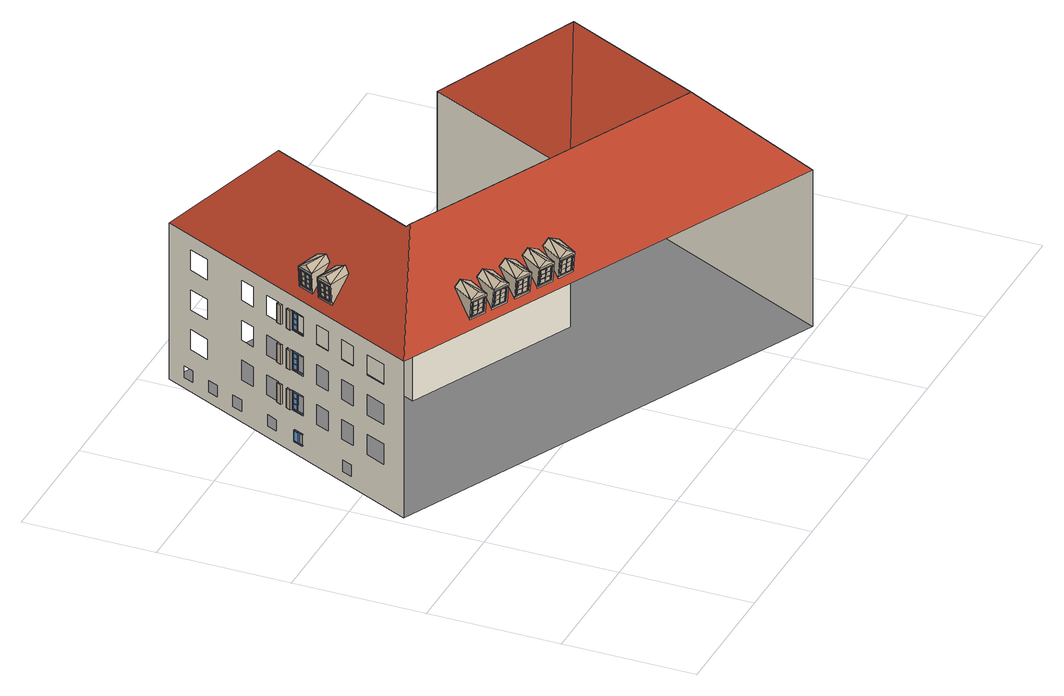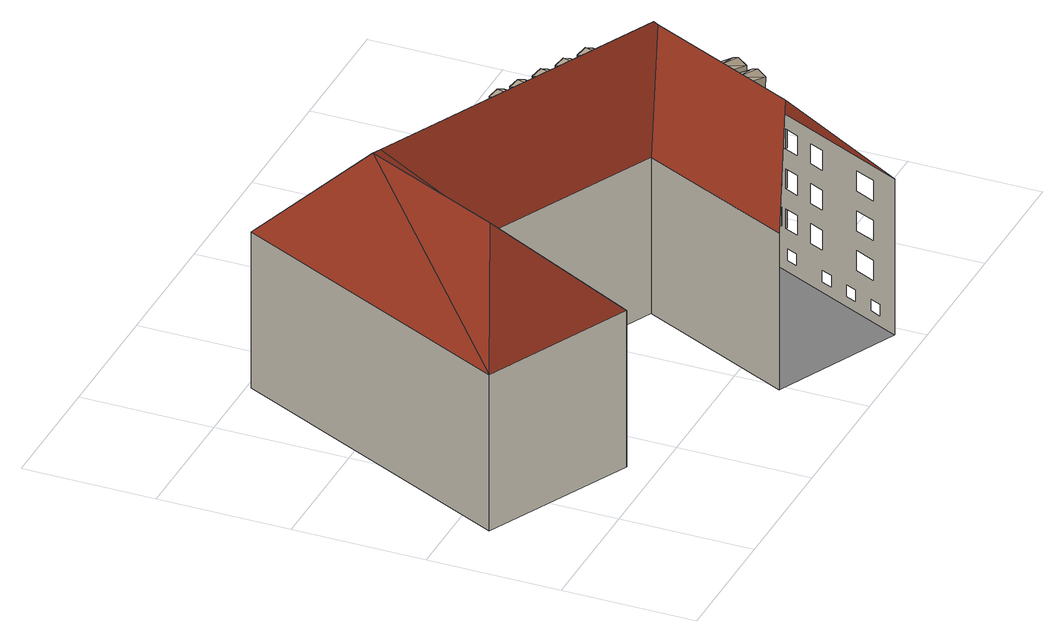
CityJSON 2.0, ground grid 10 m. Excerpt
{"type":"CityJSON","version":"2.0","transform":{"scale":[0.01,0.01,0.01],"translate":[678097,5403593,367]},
"CityObjects":{
"building1":{"type":"Building","attributes":{"measuredHeight":18.85},"children":["building1-1","building1-2","building1-3","building1-4","building1-5","building1-6","building1-7","building1-8","building1-9","building1-10","building1-11","building1-12","building1-13"],"geometry":[{"type":"MultiSurface","lod":"3","boundaries":[[[0,1,2,3]],[[4,5,6,7]],[[8,9,10,11]],[[12,13,14,15]],[[16,17,18,19]],[[20,21,22,23]],[[24,25,26,27]],[[28,29,30,31]],[[32,33,34,35]],[[36,37,38,39]],[[40,41,42,43]],[[44,45,46,47]],[[48,49,50,51]],[[52,53,54,55]],[[56,57,58,59]],[[60,61,62,63]],[[64,65,66,67]],[[68,69,70,71]],[[72,73,74,75]],[[76,77,78,79]],[[80,81,82,83]],[[84,85,86,87]],[[88,89,90,91]],[[92,93,94,95]],[[96,97,98,99]],[[100,101,102,103]],[[37,36,101,100]],[[104,74,73,105]],[[106,70,69,107]],[[108,66,65,109]],[[110,86,85,111]],[[112,82,81,113]],[[114,78,77,115]],[[116,98,97,117]],[[118,94,93,119]],[[120,90,89,121]],[[26,25,30,29],[122,101,36,123,124,37,100,125]],[[126,127,128,129]],[[130,131,132,133]],[[131,128,127,132],[33,134,135,34]],[[34,33,134,135]],[[35,34,135,136]],[[32,137,134,33]],[[138,139,140,141],[71,142,143,68],[144,145,64,67],[146,147,72,75]],[[148,149,150,151],[83,152,153,80],[154,155,76,79],[156,157,84,87]],[[158,159,160,161],[95,162,163,92],[164,165,88,91],[166,167,96,99]],[[71,70,168,142]],[[75,74,169,146]],[[145,170,65,64]],[[143,171,69,68]],[[67,66,172,144]],[[147,173,73,72]],[[83,82,174,152]],[[87,86,175,156]],[[155,176,77,76]],[[153,177,81,80]],[[79,78,178,154]],[[157,179,85,84]],[[95,94,180,162]],[[99,98,181,166]],[[165,182,89,88]],[[163,183,93,92]],[[91,90,184,164]],[[167,185,97,96]],[[186,136,35,32,137,187,103,102]],[[168,70,69,171]],[[170,172,66,65]],[[173,169,74,73]],[[174,82,81,177]],[[176,178,78,77]],[[179,175,86,85]],[[180,94,93,183]],[[182,184,90,89]],[[185,181,98,97]],[[102,101,122,186]],[[187,125,100,103]],[[188,169,74,104]],[[105,73,173,189]],[[109,65,170,190]],[[191,168,70,106]],[[107,69,171,192]],[[193,172,66,108]],[[194,175,86,110]],[[111,85,179,195]],[[115,77,176,196]],[[197,174,82,112]],[[113,81,177,198]],[[199,178,78,114]],[[200,181,98,116]],[[117,97,185,201]],[[121,89,182,202]],[[203,180,94,118]],[[119,93,183,204]],[[205,184,90,120]],[[129,128,131,130]],[[137,136,135,134]],[[142,168,171,143]],[[144,172,170,145]],[[146,169,173,147]],[[152,174,177,153]],[[154,178,176,155]],[[156,175,179,157]],[[162,180,183,163]],[[164,184,182,165]],[[166,181,185,167]],[[25,24,31,30]],[[189,173,169,188]],[[192,171,168,191]],[[190,170,172,193]],[[195,179,175,194]],[[198,177,174,197]],[[196,176,178,199]],[[201,185,181,200]],[[204,183,180,203]],[[202,182,184,205]],[[186,122,125,187,137,136]],[[206,41,46,207]],[[208,49,54,209]],[[210,57,62,211]],[[47,46,41,40]],[[55,54,49,48]],[[63,62,57,56]],[[212,213,214,215],[216,217,218,219],[220,221,222,223],[224,225,226,227],[228,229,230,231],[232,233,234,235],[236,237,238,239],[240,241,242,243],[244,245,246,247],[248,249,250,251],[252,253,254,255],[256,257,258,259],[260,261,262,263],[264,265,266,267],[268,269,270,271],[272,273,274,275],[276,277,278,279],[280,281,282,283,284,285],[286,287,288,289,290,291],[292,293,294,295,296,297],[298,299,300,301],[302,303,304,305],[306,307,308,309],[310,311,312,313,314,315],[316,317,318,319,320,321],[322,323,324,325],[24,27,28,31],[326,327,328,329]],[[330,331,332,215,214]],[[333,332,331,334]],[[334,331,330,335,336]],[[337,335,330,214,338]],[[339,340,333,334]],[[341,339,334,336]],[[339,341,342,343,344,213,212,340]],[[335,337,336]],[[345,336,337]],[[342,341,336,346]],[[346,336,345]],[[338,347,337]],[[345,337,347]],[[344,343,347,338]],[[345,347,346]],[[343,342,346,347]]],"semantics":{"surfaces":[{"type":"Window","frameMaterialClass":"Wood","frameMaterialName":"PaintedWood","frameMaterialUncertainty":"0.5","paneMaterialClass":"Glass"},{"type":"WallSurface","klumMaterialClass":"Plaster","klumMaterialIndex":"I203","materialUncertainty":"0.3"},{"type":"RoofSurface","klumMaterialClass":"Ceramic","klumMaterialIndex":"D201","materialUncertainty":"0.3"},{"type":"GroundSurface"}],"values":[0,0,0,0,0,0,0,0,0,0,0,0,0,0,0,0,0,0,0,0,0,0,0,0,0,0,0,0,0,0,0,0,0,0,0,0,0,0,0,0,0,0,0,0,0,0,0,0,0,0,0,0,0,0,0,0,0,0,0,0,0,0,0,0,0,0,0,0,0,0,0,0,0,0,0,0,0,0,0,0,0,0,0,0,0,0,0,0,0,0,0,0,0,0,0,0,0,0,0,0,0,0,0,0,0,0,0,0,0,0,0,0,0,0,0,0,0,0,0,0,0,0,1,2,2,2,2,1,1,3,2,2,1,2,2,2,1,2,1]}}]},
"building1-1":{"type":"BuildingInstallation","attributes":{"relationToConstruction":"outside"},"parents":["building1"],"geometry":[{"type":"MultiSurface","lod":"3","boundaries":[[[348,349,350]],[[348,351,352,349],[353,354,355,356]],[[351,357,352]],[[358,359,360,361]],[[361,360,362,363]],[[364,365,359,358]],[[354,353,356,355],[361,363,364,358]],[[363,362,365,364]],[[366,349,352]],[[357,367,350]],[[349,367,350]],[[367,349,366]],[[367,352,357]],[[352,367,366]],[[352,367,349]],[[360,359,365,362],[368,369,370,371],[372,373,374,375]],[[376,365,362,377]],[[377,362,360,378]],[[379,359,365,376]],[[378,360,359,379]],[[380,381,382,383]],[[384,385,386,387]],[[383,382,385,384]],[[387,386,381,380]],[[388,389,390,391]],[[392,393,394,395]],[[396,397,393,392]],[[398,399,400,401]],[[401,400,389,388]],[[395,394,402,403]],[[403,402,397,396]],[[391,390,399,398]],[[370,369,368,371],[404,405,406,407],[408,409,410,411],[412,413,414,415]],[[374,373,372,375],[416,417,418,419],[420,421,422,423],[424,425,426,427]],[[428,429,430,431]],[[431,430,432,433]],[[434,435,429,428]],[[433,432,435,434]],[[436,437,438,439]],[[439,438,440,441]],[[442,443,444,445]],[[441,440,446,447]],[[448,449,450,451]],[[447,446,437,436]],[[445,444,449,448]],[[451,450,443,442]],[[390,399,400,389]],[[382,385,386,381]],[[397,393,394,402]],[[412,399,390,413]],[[404,385,382,405]],[[410,402,394,411]],[[409,397,402,410]],[[411,394,393,408]],[[415,400,399,412]],[[414,389,400,415]],[[413,390,389,414]],[[406,381,386,407]],[[407,386,385,404]],[[405,382,381,406]],[[408,393,397,409]],[[435,429,430,432]],[[440,446,437,438]],[[443,444,449,450]],[[418,450,449,419]],[[419,449,444,416]],[[416,444,443,417]],[[420,446,440,421]],[[422,438,437,423]],[[424,429,435,425]],[[421,440,438,422]],[[427,430,429,424]],[[417,443,450,418]],[[423,437,446,420]],[[426,432,430,427]],[[425,435,432,426]]]}]},
"building1-2":{"type":"BuildingInstallation","attributes":{"relationToConstruction":"outside"},"parents":["building1"],"geometry":[{"type":"MultiSurface","lod":"3","boundaries":[[[452,453,454]],[[452,455,456]],[[457,458,459,460],[461,462,463,464]],[[465,453,466]],[[461,467,468,462]],[[465,469,455,453],[458,457,460,459]],[[464,470,467,461]],[[463,471,470,464]],[[455,452,454]],[[454,453,455]],[[456,452,466]],[[469,456,455]],[[462,468,471,463]],[[453,452,466]],[[455,452,453]],[[467,470,471,468],[472,473,474,475],[476,477,478,479]],[[480,467,470,481]],[[482,468,467,480]],[[483,471,468,482]],[[481,470,471,483]],[[474,473,472,475],[484,485,486,487],[488,489,490,491],[492,493,494,495]],[[496,497,498,499]],[[500,501,502,503]],[[504,505,497,496]],[[503,502,506,507]],[[499,498,508,509]],[[510,511,512,513]],[[513,512,514,515]],[[516,517,511,510]],[[509,508,505,504]],[[515,514,517,516]],[[518,519,501,500]],[[507,506,519,518]],[[478,477,476,479],[520,521,522,523],[524,525,526,527],[528,529,530,531]],[[532,520,533,534]],[[534,533,535,536]],[[537,538,539,540]],[[541,542,538,537]],[[536,535,543,544]],[[545,546,547,548]],[[548,547,549,550]],[[550,549,551,552]],[[540,539,553,554]],[[554,553,542,541]],[[552,551,546,545]],[[544,543,520,532]],[[551,546,547,549]],[[543,520,533,535]],[[542,538,539,553]],[[521,543,535,522]],[[525,542,553,526]],[[520,543,521]],[[522,535,533,523]],[[531,547,546,528]],[[524,538,542,525]],[[527,539,538,524]],[[529,551,549,530]],[[526,553,539,527]],[[530,549,547,531]],[[528,546,551,529]],[[523,533,520]],[[498,508,505,497]],[[512,514,517,511]],[[506,519,501,502]],[[487,517,514,484]],[[484,514,512,485]],[[490,502,501,491]],[[495,505,508,492]],[[493,498,497,494]],[[494,497,505,495]],[[486,511,517,487]],[[488,519,506,489]],[[485,512,511,486]],[[489,506,502,490]],[[492,508,498,493]],[[491,501,519,488]]]}]},
"building1-3":{"type":"BuildingInstallation","attributes":{"relationToConstruction":"outside"},"parents":["building1"],"geometry":[{"type":"MultiSurface","lod":"3","boundaries":[[[555,556,557]],[[555,558,559,556],[560,561,562,563]],[[558,564,559]],[[565,566,567,568]],[[568,567,569,570]],[[571,572,566,565]],[[561,560,563,562],[568,570,571,565]],[[570,569,572,571]],[[573,556,559]],[[564,574,557]],[[556,574,557]],[[574,556,573]],[[574,559,564]],[[559,574,573]],[[559,574,556]],[[567,566,572,569],[575,576,577,578],[579,580,581,582]],[[583,572,569,584]],[[584,569,567,585]],[[586,566,572,583]],[[585,567,566,586]],[[587,588,589,590]],[[591,592,593,594]],[[590,589,592,591]],[[594,593,588,587]],[[595,596,597,598]],[[599,600,601,602]],[[603,604,600,599]],[[605,606,607,608]],[[608,607,596,595]],[[602,601,609,610]],[[610,609,604,603]],[[598,597,606,605]],[[577,576,575,578],[611,612,613,593],[614,615,616,617],[618,619,620,621]],[[581,580,579,582],[622,623,624,625],[626,627,628,629],[630,631,632,633]],[[634,635,636,637]],[[637,636,638,639]],[[640,641,635,634]],[[639,638,641,640]],[[642,643,644,645]],[[645,644,646,647]],[[648,649,650,651]],[[647,646,652,653]],[[654,655,656,657]],[[653,652,643,642]],[[651,650,655,654]],[[657,656,649,648]],[[597,606,607,596]],[[589,592,593,588]],[[604,600,601,609]],[[618,606,597,619]],[[611,592,589,612]],[[616,609,601,617]],[[615,604,609,616]],[[617,601,600,614]],[[621,607,606,618]],[[620,596,607,621]],[[619,597,596,620]],[[613,588,593]],[[593,592,611]],[[612,589,588,613]],[[614,600,604,615]],[[641,635,636,638]],[[646,652,643,644]],[[649,650,655,656]],[[624,656,655,625]],[[625,655,650,622]],[[622,650,649,623]],[[626,652,646,627]],[[628,644,643,629]],[[630,635,641,631]],[[627,646,644,628]],[[633,636,635,630]],[[623,649,656,624]],[[629,643,652,626]],[[632,638,636,633]],[[631,641,638,632]]]}]},
"building1-4":{"type":"BuildingInstallation","attributes":{"materialUncertainty":"0.3","materialClass":"Wood","materialName":"PaintedWood","relationToConstruction":"outside"},"parents":["building1"],"geometry":[{"type":"MultiSurface","lod":"3","boundaries":[[[263,658,659,660]],[[658,263,661,662]],[[660,659,663,664]],[[263,660,664,661]],[[664,663,662,661]],[[659,658,662,663]]]}]},
"building1-5":{"type":"BuildingInstallation","attributes":{"materialUncertainty":"0.3","materialClass":"Wood","materialName":"PaintedWood","relationToConstruction":"outside"},"parents":["building1"],"geometry":[{"type":"MultiSurface","lod":"3","boundaries":[[[254,665,666,667]],[[665,254,668,669]],[[667,666,670,671]],[[254,667,671,668]],[[671,670,669,668]],[[666,665,669,670]]]}]},
"building1-6":{"type":"BuildingInstallation","attributes":{"materialUncertainty":"0.3","materialClass":"Wood","materialName":"PaintedWood","relationToConstruction":"outside"},"parents":["building1"],"geometry":[{"type":"MultiSurface","lod":"3","boundaries":[[[223,672,673,674]],[[672,223,675,676]],[[674,673,677,678]],[[223,674,678,675]],[[678,677,676,675]],[[673,672,676,677]]]}]},
"building1-7":{"type":"BuildingInstallation","attributes":{"relationToConstruction":"outside"},"parents":["building1"],"geometry":[{"type":"MultiSurface","lod":"3","boundaries":[[[679,680,681]],[[679,682,683]],[[684,685,686,687],[688,689,690,691]],[[692,680,693]],[[688,694,695,689]],[[692,696,682,680],[685,684,687,686]],[[691,697,694,688]],[[690,698,697,691]],[[682,679,681]],[[681,680,682]],[[683,679,693]],[[696,683,682]],[[689,695,698,690]],[[680,679,693]],[[682,679,680]],[[694,697,698,695],[699,700,701,702],[703,704,705,706]],[[707,694,697,708]],[[709,695,694,707]],[[710,698,695,709]],[[708,697,698,710]],[[701,700,699,702],[711,712,713,714],[715,716,717,718],[719,720,721,722]],[[723,724,725,726]],[[727,728,729,730]],[[731,732,724,723]],[[730,729,733,734]],[[726,725,735,736]],[[737,738,739,740]],[[740,739,741,742]],[[743,744,738,737]],[[736,735,732,731]],[[742,741,744,743]],[[745,746,728,727]],[[734,733,746,745]],[[705,704,703,706],[747,748,749,750],[751,752,753,754],[755,756,757,758]],[[759,760,761,762]],[[762,761,763,764]],[[765,766,767,768]],[[769,770,766,765]],[[764,763,771,772]],[[773,774,775,776]],[[776,775,777,778]],[[778,777,779,780]],[[768,767,781,782]],[[782,781,770,769]],[[780,779,774,773]],[[772,771,760,759]],[[779,774,775,777]],[[771,760,761,763]],[[770,766,767,781]],[[748,771,763,749]],[[752,770,781,753]],[[747,760,771,748]],[[749,763,761,750]],[[758,775,774,755]],[[751,766,770,752]],[[754,767,766,751]],[[756,779,777,757]],[[753,781,767,754]],[[757,777,775,758]],[[755,774,779,756]],[[750,761,760,747]],[[725,735,732,724]],[[739,741,744,738]],[[733,746,728,729]],[[714,744,741,711]],[[711,741,739,712]],[[717,729,728,718]],[[722,732,735,719]],[[720,725,724,721]],[[721,724,732,722]],[[713,738,744,714]],[[715,746,733,716]],[[712,739,738,713]],[[716,733,729,717]],[[719,735,725,720]],[[718,728,746,715]]]}]},
"building1-8":{"type":"BuildingInstallation","attributes":{"materialUncertainty":"0.3","materialClass":"Wood","materialName":"PaintedWood","relationToConstruction":"outside"},"parents":["building1"],"geometry":[{"type":"MultiSurface","lod":"3","boundaries":[[[783,235,784,785]],[[235,783,786,787]],[[785,784,788,789]],[[783,785,789,786]],[[789,788,787,786]],[[784,235,787,788]]]}]},
"building1-9":{"type":"BuildingInstallation","attributes":{"materialUncertainty":"0.3","materialClass":"Wood","materialName":"PaintedWood","relationToConstruction":"outside"},"parents":["building1"],"geometry":[{"type":"MultiSurface","lod":"3","boundaries":[[[790,240,791,792]],[[240,790,793,794]],[[792,791,795,796]],[[790,792,796,793]],[[796,795,794,793]],[[791,240,794,795]]]}]},
"building1-10":{"type":"BuildingInstallation","attributes":{"materialUncertainty":"0.3","materialClass":"Wood","materialName":"PaintedWood","relationToConstruction":"outside"},"parents":["building1"],"geometry":[{"type":"MultiSurface","lod":"3","boundaries":[[[797,216,798,799]],[[216,797,800,801]],[[799,798,802,803]],[[797,799,803,800]],[[803,802,801,800]],[[798,216,801,802]]]}]},
"building1-11":{"type":"BuildingInstallation","attributes":{"relationToConstruction":"outside"},"parents":["building1"],"geometry":[{"type":"MultiSurface","lod":"3","boundaries":[[[804,805,806]],[[804,807,808,805],[809,810,811,812]],[[807,813,808]],[[814,815,816,817]],[[817,816,818,819]],[[820,821,815,814]],[[810,809,812,811],[817,819,820,814]],[[819,818,821,820]],[[822,805,808]],[[813,823,806]],[[805,823,806]],[[823,805,822]],[[823,808,813]],[[808,823,822]],[[808,823,805]],[[816,815,821,818],[824,825,826,827],[828,829,830,831]],[[832,821,818,833]],[[833,818,816,834]],[[835,815,821,832]],[[834,816,815,835]],[[836,837,838,839]],[[840,841,842,843]],[[839,838,841,840]],[[843,842,837,836]],[[844,845,846,847]],[[848,849,850,851]],[[852,853,849,848]],[[854,855,856,857]],[[857,856,845,844]],[[851,850,858,859]],[[859,858,853,852]],[[847,846,855,854]],[[826,825,824,827],[860,861,862,863],[864,865,866,867],[868,869,870,871]],[[830,829,828,831],[872,873,874,875],[876,877,878,879],[880,881,882,883]],[[884,885,886,887]],[[887,886,888,889]],[[890,891,885,884]],[[889,888,891,890]],[[892,893,894,895]],[[895,894,896,897]],[[898,899,900,901]],[[897,896,902,903]],[[904,905,906,907]],[[903,902,893,892]],[[901,900,905,904]],[[907,906,899,898]],[[846,855,856,845]],[[838,841,842,837]],[[853,849,850,858]],[[868,855,846,869]],[[860,841,838,861]],[[866,858,850,867]],[[865,853,858,866]],[[867,850,849,864]],[[871,856,855,868]],[[870,845,856,871]],[[869,846,845,870]],[[862,837,842,863]],[[863,842,841,860]],[[861,838,837,862]],[[864,849,853,865]],[[891,885,886,888]],[[896,902,893,894]],[[899,900,905,906]],[[874,906,905,875]],[[875,905,900,872]],[[872,900,899,873]],[[876,902,896,877]],[[878,894,893,879]],[[880,885,891,881]],[[877,896,894,878]],[[883,886,885,880]],[[873,899,906,874]],[[879,893,902,876]],[[882,888,886,883]],[[881,891,888,882]]]}]},
"building1-12":{"type":"BuildingInstallation","attributes":{"relationToConstruction":"outside"},"parents":["building1"],"geometry":[{"type":"MultiSurface","lod":"3","boundaries":[[[908,909,910]],[[908,911,912,909],[913,914,915,916]],[[911,917,912]],[[918,919,920]],[[920,921,922]],[[923,924,919,918]],[[914,913,916,915],[920,922,923,918]],[[922,921,924,923]],[[925,909,912]],[[917,926,910]],[[909,926,910]],[[926,909,925]],[[926,912,917]],[[912,926,925]],[[912,926,909]],[[920,919,924,921],[927,928,929,930],[931,932,933,934]],[[935,924,921,936]],[[936,921,920,937]],[[938,919,924,935]],[[937,920,919,938]],[[939,940,941,942]],[[943,944,945,946]],[[942,941,944,943]],[[946,945,940,939]],[[947,948,949,950]],[[951,952,953,954]],[[955,956,952,951]],[[957,958,959,960]],[[960,959,948,947]],[[954,953,961,962]],[[962,961,956,955]],[[950,949,958,957]],[[929,928,927,930],[963,964,965,966],[967,968,969,970],[971,972,973,974]],[[933,932,931,934],[975,976,977,978],[979,980,981,982],[983,984,985,986]],[[987,988,989,990]],[[990,989,991,992]],[[993,994,988,987]],[[992,991,994,993]],[[995,996,997,998]],[[998,997,999,1000]],[[1001,1002,1003,1004]],[[1000,999,1005,1006]],[[1007,1008,1009,1010]],[[1006,1005,996,995]],[[1004,1003,1008,1007]],[[1010,1009,1002,1001]],[[949,958,959,948]],[[941,944,945,940]],[[956,952,953,961]],[[971,958,949,972]],[[963,944,941,964]],[[969,961,953,970]],[[968,956,961,969]],[[970,953,952,967]],[[974,959,958,971]],[[973,948,959,974]],[[972,949,948,973]],[[965,940,945,966]],[[966,945,944,963]],[[964,941,940,965]],[[967,952,956,968]],[[994,988,989,991]],[[999,1005,996,997]],[[1002,1003,1008,1009]],[[977,1009,1008,978]],[[978,1008,1003,975]],[[975,1003,1002,976]],[[979,1005,999,980]],[[981,997,996,982]],[[983,988,994,984]],[[980,999,997,981]],[[986,989,988,983]],[[976,1002,1009,977]],[[982,996,1005,979]],[[985,991,989,986]],[[984,994,991,985]]]}]},
"building1-13":{"type":"BuildingInstallation","attributes":{"relationToConstruction":"outside"},"parents":["building1"],"geometry":[{"type":"MultiSurface","lod":"3","boundaries":[[[1011,1012,1013]],[[1011,1014,1015,1012],[1016,1017,1018,1019]],[[1014,1020,1015]],[[1021,1022,1023,1024]],[[1024,1023,1025,1026]],[[1027,1028,1022,1021]],[[1017,1016,1019,1018],[1024,1026,1027,1021]],[[1026,1025,1028,1027]],[[1029,1012,1015]],[[1020,1030,1013]],[[1012,1030,1013]],[[1030,1012,1029]],[[1030,1015,1020]],[[1015,1030,1029]],[[1015,1030,1012]],[[1023,1022,1028,1025],[1031,1032,1033,1034],[1035,1036,1037,1038]],[[1039,1028,1025,1040]],[[1040,1025,1023,1041]],[[1042,1022,1028,1039]],[[1041,1023,1022,1042]],[[1043,1044,1045,1046]],[[1047,1048,1049,1050]],[[1046,1045,1048,1047]],[[1050,1049,1044,1043]],[[1051,1052,1053,1054]],[[1055,1056,1057,1058]],[[1059,1060,1056,1055]],[[1061,1062,1063,1064]],[[1064,1063,1052,1051]],[[1058,1057,1065,1066]],[[1066,1065,1060,1059]],[[1054,1053,1062,1061]],[[1033,1032,1031,1034],[1067,1068,1069,1070],[1071,1072,1073,1074],[1075,1076,1077,1078]],[[1037,1036,1035,1038],[1079,1080,1081,1082],[1083,1084,1085,1086],[1087,1088,1089,1090]],[[1091,1092,1093,1094]],[[1094,1093,1095,1096]],[[1097,1098,1092,1091]],[[1096,1095,1098,1097]],[[1099,1100,1101,1102]],[[1102,1101,1103,1104]],[[1105,1106,1107,1108]],[[1104,1103,1109,1110]],[[1111,1112,1113,1114]],[[1110,1109,1100,1099]],[[1108,1107,1112,1111]],[[1114,1113,1106,1105]],[[1053,1062,1063,1052]],[[1045,1048,1049,1044]],[[1060,1056,1057,1065]],[[1075,1062,1053,1076]],[[1067,1048,1045,1068]],[[1073,1065,1057,1074]],[[1072,1060,1065,1073]],[[1074,1057,1056,1071]],[[1078,1063,1062,1075]],[[1077,1052,1063,1078]],[[1076,1053,1052,1077]],[[1069,1044,1049,1070]],[[1070,1049,1048,1067]],[[1068,1045,1044,1069]],[[1071,1056,1060,1072]],[[1098,1092,1093,1095]],[[1103,1109,1100,1101]],[[1106,1107,1112,1113]],[[1081,1113,1112,1082]],[[1082,1112,1107,1079]],[[1079,1107,1106,1080]],[[1083,1109,1103,1084]],[[1085,1101,1100,1086]],[[1087,1092,1098,1088]],[[1084,1103,1101,1085]],[[1090,1093,1092,1087]],[[1080,1106,1113,1081]],[[1086,1100,1109,1083]],[[1089,1095,1093,1090]],[[1088,1098,1095,1089]]]}]}
},
"vertices":[
[539,2601,148],[534,2604,148],[534,2604,226],[539,2601,226],[537,2606,533],[535,2607,533],[535,2607,491],[537,2606,491],[537,2606,489],[535,2607,489],[535,2607,447],[537,2606,447],[537,2606,765],[535,2607,765],[535,2607,723],[537,2606,723],[537,2606,853],[535,2607,853],[535,2607,811],[537,2606,811],[537,2606,809],[535,2607,809],[535,2607,767],[537,2606,767],[552,2647,233],[561,2643,233],[523,2563,233],[514,2567,233],[514,2567,141],[523,2563,141],[561,2643,141],[552,2647,141],[540,2605,148],[536,2607,148],[536,2607,226],[540,2605,226],[542,2602,230],[542,2602,144],[539,2603,144],[539,2603,230],[563,2651,1038],[556,2654,1038],[515,2567,1038],[522,2563,1038],[522,2563,1178],[515,2567,1178],[556,2654,1178],[563,2651,1178],[563,2651,398],[556,2654,398],[515,2567,398],[522,2563,398],[522,2563,538],[515,2567,538],[556,2654,538],[563,2651,538],[563,2651,718],[556,2654,718],[515,2567,718],[522,2563,718],[522,2563,858],[515,2567,858],[556,2654,858],[563,2651,858],[537,2613,1129],[538,2613,1129],[538,2613,1087],[537,2613,1087],[537,2613,1173],[538,2613,1173],[538,2613,1131],[537,2613,1131],[537,2613,1085],[538,2613,1085],[538,2613,1043],[537,2613,1043],[537,2613,489],[538,2613,489],[538,2613,447],[537,2613,447],[537,2613,533],[538,2613,533],[538,2613,491],[537,2613,491],[537,2613,445],[538,2613,445],[538,2613,403],[537,2613,403],[537,2613,809],[538,2613,809],[538,2613,767],[537,2613,767],[537,2613,853],[538,2613,853],[538,2613,811],[537,2613,811],[537,2613,765],[538,2613,765],[538,2613,723],[537,2613,723],[542,2603,144],[542,2603,230],[540,2604,230],[540,2604,144],[540,2612,1043],[540,2612,1085],[540,2612,1131],[540,2612,1173],[540,2612,1087],[540,2612,1129],[540,2612,403],[540,2612,445],[540,2612,491],[540,2612,533],[540,2612,447],[540,2612,489],[540,2612,723],[540,2612,765],[540,2612,811],[540,2612,853],[540,2612,767],[540,2612,809],[560,2641,230],[524,2564,230],[524,2564,144],[560,2641,144],[533,2607,144],[535,2606,144],[553,2645,144],[551,2646,144],[551,2646,230],[553,2645,230],[535,2606,230],[533,2607,230],[553,2644,148],[553,2644,226],[558,2642,226],[558,2642,148],[555,2652,1041],[536,2612,1041],[536,2612,1175],[555,2652,1175],[554,2650,1131],[554,2650,1173],[554,2650,1087],[554,2650,1129],[554,2650,1043],[554,2650,1085],[555,2652,401],[536,2612,401],[536,2612,535],[555,2652,535],[554,2650,491],[554,2650,533],[554,2650,447],[554,2650,489],[554,2650,403],[554,2650,445],[555,2652,721],[536,2612,721],[536,2612,855],[555,2652,855],[554,2650,811],[554,2650,853],[554,2650,767],[554,2650,809],[554,2650,723],[554,2650,765],[555,2649,1131],[555,2649,1043],[555,2649,1129],[555,2649,1173],[555,2649,1087],[555,2649,1085],[555,2649,491],[555,2649,403],[555,2649,489],[555,2649,533],[555,2649,447],[555,2649,445],[555,2649,811],[555,2649,723],[555,2649,809],[555,2649,853],[555,2649,767],[555,2649,765],[558,2642,230],[558,2642,144],[557,2649,1043],[557,2649,1085],[557,2649,1129],[557,2649,1131],[557,2649,1173],[557,2649,1087],[557,2649,403],[557,2649,445],[557,2649,489],[557,2649,491],[557,2649,533],[557,2649,447],[557,2649,723],[557,2649,765],[557,2649,809],[557,2649,811],[557,2649,853],[557,2649,767],[555,2655,1038],[555,2655,1178],[555,2655,398],[555,2655,538],[555,2655,718],[555,2655,858],[1089,3796,50],[75,1628,50],[75,1628,1304],[1089,3796,1304],[618,2789,1029],[667,2894,1029],[667,2894,1187],[618,2789,1187],[559,2663,1187],[510,2558,1187],[510,2558,1029],[559,2663,1029],[726,3020,709],[776,3125,709],[776,3125,867],[726,3020,867],[402,2327,1029],[451,2432,1029],[451,2432,1187],[402,2327,1187],[667,2894,389],[667,2894,547],[618,2789,547],[618,2789,389],[726,3020,1029],[776,3125,1029],[776,3125,1187],[726,3020,1187],[618,2789,709],[667,2894,709],[667,2894,867],[618,2789,867],[294,2096,1187],[294,2096,1029],[343,2201,1029],[343,2201,1187],[451,2432,709],[451,2432,867],[402,2327,867],[402,2327,709],[510,2558,867],[510,2558,709],[559,2663,709],[559,2663,867],[294,2096,709],[343,2201,709],[343,2201,867],[294,2096,867],[559,2663,547],[510,2558,547],[510,2558,389],[559,2663,389],[726,3020,547],[726,3020,389],[776,3125,389],[776,3125,547],[926,3447,1189],[926,3447,1027],[997,3598,1027],[997,3598,1189],[997,3598,388],[997,3598,549],[926,3447,549],[926,3447,388],[926,3447,869],[926,3447,707],[997,3598,707],[997,3598,869],[232,1964,705],[232,1964,861],[232,1964,867],[162,1813,867],[162,1813,861],[162,1813,705],[162,1813,1187],[162,1813,1181],[162,1813,1025],[232,1964,1025],[232,1964,1181],[232,1964,1187],[162,1813,547],[162,1813,541],[162,1813,385],[232,1964,385],[232,1964,541],[232,1964,547],[777,3128,227],[777,3128,135],[814,3208,135],[814,3208,227],[920,3433,227],[882,3354,227],[882,3354,135],[920,3433,135],[1025,3659,227],[988,3579,227],[988,3579,135],[1025,3659,135],[402,2327,389],[451,2432,389],[451,2432,545],[451,2432,547],[402,2327,547],[402,2327,545],[294,2096,389],[343,2201,389],[343,2201,545],[343,2201,547],[294,2096,547],[294,2096,545],[663,2884,142],[663,2884,233],[626,2805,233],[626,2805,142],[339,2191,135],[339,2191,227],[301,2111,227],[301,2111,135],[797,1888,1932],[788,1915,1908],[1343,3096,1912],[2046,3349,1304],[1485,2164,1304],[3040,825,1933],[2780,1551,1304],[3105,794,1933],[3436,35,1304],[1485,2164,50],[2046,3349,50],[2780,1551,50],[3364,2783,50],[4490,2249,50],[3436,35,50],[3624,1886,1935],[3364,2783,1304],[4490,2249,1304],
[670,1393,1353],[663,1377,1518],[737,1533,1548],[796,1333,1353],[788,1318,1518],[784,1337,1367],[679,1387,1367],[673,1374,1502],[778,1324,1502],[858,1465,1547],[688,1382,1375],[688,1383,1375],[683,1372,1494],[682,1371,1494],[770,1330,1494],[770,1329,1494],[775,1341,1375],[776,1342,1375],[732,1354,1554],[808,1521,1574],[725,1352,1492],[730,1363,1377],[691,1382,1377],[685,1371,1492],[768,1332,1492],[773,1342,1377],[733,1361,1377],[728,1351,1492],[779,1348,1377],[773,1337,1496],[686,1378,1496],[691,1390,1377],[689,1373,1491],[688,1371,1490],[689,1374,1455],[690,1376,1455],[727,1359,1455],[726,1357,1455],[724,1354,1490],[725,1356,1491],[728,1363,1416],[727,1361,1415],[691,1378,1415],[692,1380,1416],[692,1380,1417],[691,1378,1417],[727,1361,1417],[728,1363,1417],[690,1376,1453],[689,1375,1453],[694,1383,1380],[693,1381,1379],[729,1364,1379],[730,1366,1380],[726,1357,1453],[727,1359,1453],[725,1356,1454],[689,1373,1454],[687,1370,1490],[724,1353,1490],[691,1377,1416],[689,1374,1453],[725,1356,1453],[727,1360,1416],[692,1380,1379],[691,1377,1415],[727,1360,1415],[729,1363,1379],[768,1336,1454],[731,1353,1454],[730,1350,1490],[766,1333,1490],[733,1357,1416],[731,1353,1453],[768,1336,1453],[769,1340,1416],[735,1360,1379],[733,1357,1415],[769,1340,1415],[771,1343,1379],[736,1363,1380],[735,1361,1379],[771,1344,1379],[772,1346,1380],[770,1341,1415],[771,1343,1416],[734,1360,1416],[734,1358,1415],[771,1342,1417],[770,1341,1417],[768,1337,1453],[769,1339,1453],[732,1354,1453],[733,1356,1453],[733,1356,1455],[732,1354,1455],[768,1337,1455],[769,1339,1455],[733,1358,1417],[734,1360,1417],[767,1336,1491],[767,1334,1490],[730,1351,1490],[731,1353,1491],
[641,2301,1589],[494,2446,1541],[472,2376,1577],[435,2321,1541],[583,2251,1563],[497,2433,1389],[448,2328,1389],[441,2331,1525],[490,2436,1525],[486,2427,1517],[445,2339,1517],[452,2336,1397],[493,2424,1397],[503,2442,1376],[650,2373,1564],[487,2427,1517],[446,2339,1517],[444,2316,1376],[494,2424,1398],[453,2336,1398],[468,2384,1515],[474,2381,1400],[493,2421,1400],[486,2424,1515],[448,2342,1515],[454,2339,1400],[473,2379,1400],[466,2382,1515],[494,2424,1519],[501,2421,1399],[453,2336,1519],[460,2333,1399],[470,2385,1477],[488,2421,1477],[485,2422,1513],[468,2386,1513],[490,2420,1439],[488,2421,1475],[471,2385,1475],[472,2384,1439],[492,2419,1401],[490,2420,1438],[473,2384,1438],[475,2383,1401],[476,2383,1438],[474,2383,1438],[491,2420,1438],[493,2419,1438],[476,2383,1440],[473,2383,1440],[471,2384,1476],[473,2383,1476],[477,2382,1402],[476,2383,1402],[489,2421,1476],[490,2420,1476],[493,2419,1402],[495,2418,1402],[488,2421,1514],[486,2422,1513],[489,2421,1477],[490,2420,1478],[471,2384,1477],[473,2384,1478],[471,2384,1514],[469,2385,1513],[492,2419,1440],[490,2420,1440],[451,2342,1477],[468,2379,1477],[466,2380,1513],[449,2343,1513],[470,2378,1439],[468,2379,1475],[451,2342,1475],[453,2341,1439],[472,2377,1401],[470,2378,1438],[453,2341,1438],[455,2341,1401],[453,2341,1478],[450,2343,1513],[451,2342,1514],[467,2379,1513],[468,2378,1514],[473,2376,1440],[471,2377,1440],[454,2341,1440],[456,2340,1440],[471,2377,1476],[469,2378,1476],[469,2378,1477],[470,2377,1478],[475,2375,1402],[473,2376,1402],[456,2340,1402],[458,2339,1402],[454,2341,1438],[456,2340,1438],[471,2377,1438],[473,2376,1438],[452,2342,1476],[454,2341,1476],
[852,1307,1353],[845,1291,1518],[918,1446,1548],[977,1247,1353],[970,1232,1518],[966,1251,1367],[861,1301,1367],[855,1288,1502],[960,1238,1502],[1040,1379,1547],[870,1296,1375],[870,1297,1375],[865,1286,1494],[864,1284,1494],[952,1244,1494],[952,1243,1494],[957,1254,1375],[957,1255,1375],[914,1268,1554],[990,1435,1574],[907,1266,1492],[912,1276,1377],[872,1295,1377],[867,1284,1492],[950,1246,1492],[955,1256,1377],[915,1275,1377],[910,1264,1492],[961,1262,1377],[955,1251,1496],[868,1292,1496],[873,1303,1377],[871,1287,1491],[870,1285,1490],[871,1288,1455],[872,1290,1455],[908,1273,1455],[908,1271,1455],[906,1267,1490],[907,1270,1491],[910,1276,1416],[909,1275,1415],[873,1292,1415],[874,1294,1416],[874,1294,1417],[873,1292,1417],[909,1275,1417],[910,1276,1417],[872,1290,1453],[871,1288,1453],[876,1297,1380],[875,1295,1379],[911,1278,1379],[912,1280,1380],[908,1271,1453],[909,1273,1453],[907,1270,1454],[871,1287,1454],[869,1284,1490],[872,1291,1416],[871,1287,1453],[907,1270,1453],[909,1274,1416],[874,1294,1379],[873,1291,1415],[909,1274,1415],[910,1277,1379],[950,1250,1454],[913,1267,1454],[912,1264,1490],[948,1246,1490],[915,1271,1416],[913,1267,1453],[950,1250,1453],[951,1253,1416],[917,1274,1379],[915,1271,1415],[951,1254,1415],[953,1257,1379],[918,1277,1380],[917,1275,1379],[953,1258,1379],[954,1260,1380],[952,1254,1415],[953,1256,1416],[916,1274,1416],[915,1272,1415],[953,1256,1417],[952,1254,1417],[950,1251,1453],[951,1253,1453],[914,1268,1453],[915,1270,1453],[915,1270,1455],[914,1268,1455],[950,1251,1455],[951,1253,1455],[915,1272,1417],[916,1274,1417],[949,1249,1491],[948,1247,1490],[912,1265,1490],[913,1267,1491],
[577,2701,389],[577,2701,545],[559,2663,545],[548,2669,389],[565,2707,389],[565,2707,545],[548,2669,545],
[577,2701,709],[577,2701,865],[559,2663,865],[548,2669,709],[565,2707,709],[565,2707,865],[548,2669,865],
[577,2701,1029],[577,2701,1185],[559,2663,1185],[548,2669,1029],[565,2707,1029],[565,2707,1185],[548,2669,1185],
[723,2477,1589],[576,2623,1541],[555,2553,1577],[517,2497,1541],[666,2428,1563],[580,2609,1389],[531,2504,1389],[523,2507,1525],[572,2613,1525],[569,2604,1517],[528,2516,1517],[534,2513,1397],[575,2600,1397],[585,2618,1376],[733,2549,1564],[570,2603,1517],[529,2515,1517],[526,2493,1376],[576,2600,1398],[535,2512,1398],[550,2561,1515],[556,2558,1400],[575,2597,1400],[569,2600,1515],[530,2518,1515],[536,2515,1400],[555,2555,1400],[549,2558,1515],[577,2600,1519],[583,2597,1399],[536,2512,1519],[542,2509,1399],[553,2561,1477],[570,2598,1477],[568,2599,1513],[551,2562,1513],[572,2597,1439],[570,2598,1475],[553,2561,1475],[555,2560,1439],[574,2596,1401],[572,2597,1438],[555,2560,1438],[557,2559,1401],[558,2559,1438],[556,2560,1438],[573,2596,1438],[575,2595,1438],[558,2559,1440],[556,2560,1440],[554,2561,1476],[556,2560,1476],[560,2558,1402],[558,2559,1402],[571,2597,1476],[573,2596,1476],[575,2595,1402],[577,2594,1402],[571,2597,1514],[569,2598,1513],[571,2597,1477],[573,2596,1478],[554,2561,1477],[556,2560,1478],[554,2561,1514],[552,2562,1513],[575,2595,1440],[573,2596,1440],[533,2519,1477],[550,2555,1477],[548,2556,1513],[531,2520,1513],[552,2554,1439],[550,2555,1475],[533,2519,1475],[535,2518,1439],[554,2553,1401],[552,2554,1438],[535,2518,1438],[537,2517,1401],[536,2517,1478],[534,2518,1477],[532,2519,1513],[534,2518,1514],[549,2556,1513],[551,2555,1514],[555,2553,1440],[553,2554,1440],[536,2517,1440],[538,2516,1440],[553,2554,1476],[551,2555,1476],[551,2555,1477],[553,2554,1478],[557,2552,1402],[555,2553,1402],[538,2516,1402],[540,2516,1402],[536,2517,1438],[538,2516,1438],[553,2554,1438],[555,2553,1438],[534,2518,1476],[536,2517,1476],
[601,2751,389],[618,2789,545],[601,2751,545],[589,2757,389],[606,2795,389],[606,2795,545],[589,2757,545],
[601,2751,709],[618,2789,865],[601,2751,865],[589,2757,709],[606,2795,709],[606,2795,865],[589,2757,865],
[601,2751,1029],[618,2789,1185],[601,2751,1185],[589,2757,1029],[606,2795,1029],[606,2795,1185],[589,2757,1185],
[1038,1218,1353],[1031,1203,1518],[1104,1358,1548],[1163,1159,1353],[1156,1143,1518],[1152,1163,1367],[1047,1212,1367],[1041,1200,1502],[1146,1150,1502],[1226,1291,1547],[1055,1208,1375],[1056,1209,1375],[1051,1197,1494],[1050,1196,1494],[1138,1156,1494],[1138,1155,1494],[1143,1166,1375],[1143,1167,1375],[1100,1180,1554],[1176,1347,1574],[1093,1178,1492],[1098,1188,1377],[1058,1207,1377],[1053,1196,1492],[1136,1157,1492],[1141,1168,1377],[1101,1187,1377],[1096,1176,1492],[1147,1174,1377],[1141,1163,1496],[1054,1204,1496],[1059,1215,1377],[1056,1199,1491],[1056,1197,1490],[1057,1200,1455],[1058,1202,1455],[1094,1185,1455],[1093,1183,1455],[1092,1179,1490],[1093,1181,1491],[1096,1188,1416],[1095,1187,1415],[1059,1204,1415],[1060,1206,1416],[1060,1205,1417],[1059,1204,1417],[1095,1186,1417],[1096,1188,1417],[1058,1202,1453],[1057,1200,1453],[1061,1209,1380],[1061,1207,1379],[1097,1190,1379],[1098,1192,1380],[1094,1183,1453],[1094,1185,1453],[1093,1182,1454],[1057,1199,1454],[1055,1196,1490],[1091,1178,1490],[1058,1203,1416],[1057,1199,1453],[1093,1182,1453],[1095,1185,1416],[1060,1206,1379],[1058,1203,1415],[1095,1186,1415],[1096,1189,1379],[1135,1162,1454],[1099,1179,1454],[1098,1175,1490],[1134,1158,1490],[1101,1183,1416],[1099,1179,1453],[1136,1162,1453],[1137,1165,1416],[1103,1186,1379],[1101,1183,1415],[1137,1165,1415],[1139,1169,1379],[1104,1189,1380],[1103,1187,1379],[1139,1170,1379],[1140,1172,1380],[1138,1166,1415],[1139,1168,1416],[1102,1186,1416],[1101,1184,1415],[1139,1168,1417],[1138,1166,1417],[1136,1163,1453],[1137,1165,1453],[1100,1180,1453],[1101,1182,1453],[1101,1182,1455],[1100,1180,1455],[1136,1163,1455],[1137,1165,1455],[1101,1183,1417],[1102,1185,1417],[1135,1161,1491],[1134,1159,1490],[1098,1176,1490],[1099,1178,1491],
[1226,1129,1353],[1218,1114,1518],[1292,1269,1548],[1351,1070,1353],[1343,1055,1518],[1339,1074,1367],[1234,1124,1367],[1228,1111,1502],[1333,1061,1502],[1413,1202,1547],[1243,1119,1375],[1243,1120,1375],[1238,1108,1494],[1326,1067,1494],[1325,1066,1494],[1330,1077,1375],[1331,1078,1375],[1287,1091,1554],[1363,1258,1574],[1280,1089,1492],[1286,1099,1377],[1246,1118,1377],[1241,1108,1492],[1323,1068,1492],[1328,1079,1377],[1288,1098,1377],[1283,1087,1492],[1334,1085,1377],[1329,1074,1496],[1241,1115,1496],[1246,1126,1377],[1244,1110,1491],[1243,1108,1490],[1245,1111,1455],[1245,1113,1455],[1282,1096,1455],[1281,1094,1455],[1279,1091,1490],[1280,1092,1491],[1284,1100,1416],[1283,1098,1415],[1246,1115,1415],[1247,1117,1416],[1247,1117,1417],[1246,1115,1417],[1283,1097,1417],[1283,1099,1417],[1246,1113,1453],[1245,1111,1453],[1249,1120,1380],[1248,1118,1379],[1284,1101,1379],[1285,1103,1380],[1281,1094,1453],[1282,1096,1453],[1280,1093,1454],[1244,1110,1454],[1242,1107,1490],[1279,1090,1490],[1246,1114,1416],[1244,1110,1453],[1280,1093,1453],[1282,1096,1416],[1247,1117,1379],[1246,1114,1415],[1282,1097,1415],[1284,1100,1379],[1323,1073,1454],[1287,1090,1454],[1285,1087,1490],[1321,1070,1490],[1288,1094,1416],[1287,1090,1453],[1323,1073,1453],[1325,1076,1416],[1290,1097,1379],[1288,1094,1415],[1325,1077,1415],[1326,1080,1379],[1291,1100,1380],[1290,1098,1379],[1327,1081,1379],[1328,1083,1380],[1325,1078,1415],[1326,1079,1416],[1290,1097,1416],[1289,1095,1415],[1326,1079,1417],[1325,1077,1417],[1323,1074,1453],[1324,1076,1453],[1287,1091,1453],[1288,1093,1453],[1288,1093,1455],[1287,1091,1455],[1323,1074,1455],[1324,1076,1455],[1289,1095,1417],[1290,1096,1417],[1323,1072,1491],[1322,1071,1490],[1285,1088,1490],[1286,1090,1491],
[1395,1049,1353],[1388,1033,1518],[1462,1189,1548],[1521,990,1353],[1513,974,1518],[1509,993,1367],[1404,1043,1367],[1398,1030,1502],[1503,981,1502],[1583,1121,1547],[1413,1038,1375],[1413,1039,1375],[1408,1028,1494],[1407,1027,1494],[1495,987,1494],[1495,986,1494],[1500,997,1375],[1501,998,1375],[1457,1011,1554],[1533,1178,1574],[1450,1008,1492],[1455,1019,1377],[1416,1038,1377],[1411,1027,1492],[1493,988,1492],[1498,999,1377],[1458,1018,1377],[1453,1007,1492],[1504,1004,1377],[1498,993,1496],[1411,1035,1496],[1416,1046,1377],[1414,1029,1491],[1413,1027,1490],[1414,1031,1455],[1415,1033,1455],[1452,1015,1455],[1451,1013,1455],[1449,1010,1490],[1450,1012,1491],[1453,1019,1416],[1452,1017,1415],[1416,1034,1415],[1417,1036,1416],[1417,1036,1417],[1416,1034,1417],[1452,1017,1417],[1453,1019,1417],[1415,1033,1453],[1415,1031,1453],[1419,1040,1380],[1418,1038,1379],[1454,1021,1379],[1455,1022,1380],[1451,1014,1453],[1452,1016,1453],[1450,1012,1454],[1414,1030,1454],[1412,1026,1490],[1449,1009,1490],[1416,1033,1416],[1414,1030,1453],[1450,1013,1453],[1452,1016,1416],[1417,1037,1379],[1416,1033,1415],[1452,1016,1415],[1454,1020,1379],[1493,992,1454],[1456,1010,1454],[1455,1006,1490],[1491,989,1490],[1458,1013,1416],[1456,1010,1453],[1493,992,1453],[1494,996,1416],[1460,1017,1379],[1458,1013,1415],[1494,996,1415],[1496,999,1379],[1461,1020,1380],[1460,1018,1379],[1497,1000,1379],[1497,1002,1380],[1495,997,1415],[1496,999,1416],[1460,1016,1416],[1459,1014,1415],[1496,999,1417],[1495,997,1417],[1493,993,1453],[1494,995,1453],[1457,1011,1453],[1458,1013,1453],[1458,1012,1455],[1457,1011,1455],[1493,993,1455],[1494,995,1455],[1459,1014,1417],[1459,1016,1417],[1492,992,1491],[1492,990,1490],[1455,1007,1490],[1456,1009,1491]
]}
